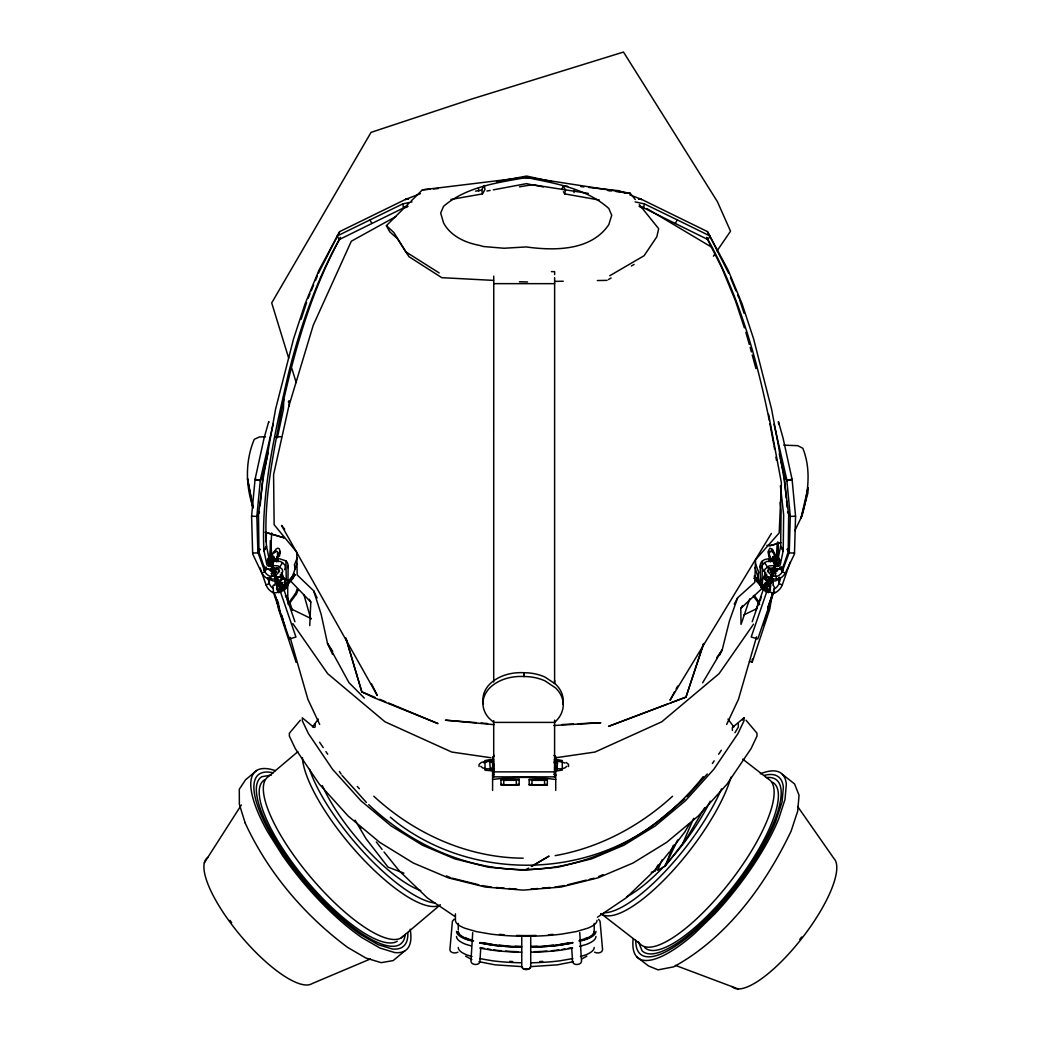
<?xml version="1.0" encoding="UTF-8"?>
<svg xmlns="http://www.w3.org/2000/svg" width="1041" height="1041" viewBox="0 0 1041 1041"><rect width="100%" height="100%" fill="white"/><g stroke="black" fill="none" stroke-linecap="round" stroke-linejoin="round"><path stroke-width="1.5" d="M493.707 768.271L493.707 766.137M493.707 765.629L493.707 763.17M493.707 681.985L493.746 276.138M554.606 773.333L554.606 772.448M554.606 770.496L554.606 767.126M554.632 277.648L554.606 683.56L554.606 680.463M554.632 274.642L554.632 271.636L551.431 271.636M268.916 581.958L268.929 578.939L269.307 583.585A11.269 11.074 -33.7 0 0 272.976 588.347M272.846 592.537A14.86 14.6 -33.7 0 1 266.548 586.044L266.041 584.951L269.307 583.585L269.385 577.599M270.166 555.608L270.361 540.643L271.883 555.191M275.11 585.042L275.162 580.553M283.659 590.741L287.16 587.358L287.837 584.834A7.157 7.027 -33.7 0 0 286.262 579.421L285.911 560.865L279.43 558.705M287.902 584.001L288.123 566.044M287.472 600.969L287.329 598.705L285.885 596.896M287.667 583.897L287.85 602.349M271.363 560.24L278.624 584.391L280.55 582.374M749.455 661.256L752.201 662.232L752.292 659.031M794.504 553.031L789.247 552.914L790.301 516.388L786.827 480.435L784.172 475.737L786.241 497.806M778.694 424.546L778.408 421.54L783.079 438.17L792.097 479.407L795.558 516.232L794.478 553.981L785.317 573.097A13.455 13.377 -26.5 0 1 778.278 579.16L772.097 579.004M774.218 558.457L773.775 563.324L775.727 560.136M775.805 560.201L768.557 584.365L766.605 582.374M309.75 625.615L310.804 602.062L309.216 599.226M279.6 553.461L279.535 551.183M774.309 572.108L774.335 571.769A11.542 1.171 -74.9 0 0 774.309 571.041L774.114 570.741M265.936 541.658L266.509 532.211M270.231 557L271.701 532.927M472.718 932.593L470.935 961.442C471.378 965.215 479.003 965.671 479.888 961.975L480.786 947.557M289.307 406.445L289.125 400.759L288.318 401.787M275.058 579.004L268.864 579.186A13.455 13.377 26.5 0 1 261.798 573.11L252.677 553.981L251.584 516.232L255.058 479.407L264.076 438.17L268.747 421.54L268.76 422.399M260.172 505.692L262.983 475.737L260.211 480.382L255.058 479.407L260.289 480.708L256.854 516.388L257.908 552.914L252.651 553.031M771.993 595.738L769.78 609.076L752.201 662.232M776.209 558.627L776.365 556.935A11.945 1.08 -73.7 0 0 776.17 556.701L777.796 542.257M776.82 571.522L777.172 568.295M275.253 559.459L274.863 560.344L273.171 557.521M768.778 551.183L768.713 553.461M770.561 557.521L770.626 559.915L771.732 558.796M772.136 559.225L772.409 561.685L774.14 558.431M260.289 480.708L262.983 475.737M530.715 966.503L529.479 968.546M492.588 757.978L494.228 755.376M270.283 579.681L272.716 571.925A10.228 10.176 26.5 0 1 268.266 568.659M767.412 584.157L766.54 586.356L764.615 586.421M771.29 570.312L771.719 568.061M774.192 558.679L774.673 556.701M574.007 192.585L574.554 189.67M287.915 567.696L288.058 566.877A7.157 7.027 -33.7 0 0 286.483 561.45L285.911 560.865M772.942 570.039L773.45 567.696M778.226 558.21L780.659 546.07L783.222 550.468L780.282 564.677A3.409 3.383 -26.5 0 1 778.082 566.317L776.872 566.07M562.127 189.501L562.934 185.519L565.497 189.93L564.69 193.899L599.408 200.041M769.312 420.525C756.638 357.987 738.967 295.722 707.958 239.573L643.585 207.862L644.392 203.893L635.127 201.902M773.203 556.323L772.995 557.208M279.17 583.246C282.618 569.518 290.725 585.888 280.94 587.605L280.211 587.215M284.727 583.272L284.844 580.292M274.004 571.041L274.551 571.483L276.516 569.362M765.291 579.29L766.762 574.346M776.052 559.277L775.857 561.659M773.879 589.271A11.269 11.074 33.7 0 0 778.993 583.572L780.464 577.599M277.322 437.871L283.438 409.087L283.829 399.289L283.022 400.317M277.544 556.271L277.518 552.524M757.262 578.21L758.746 572.446L755.506 563.662M764.836 579.382L765.942 575.582M284.727 569.661L285.208 567.488A5.465 5.439 26.5 0 0 284.648 564.703L280.615 561.489L274.824 561.112M754.283 578.536L766.436 592.628L751.212 637.027L757.796 638.927L773.515 593.084L774.426 587.189L773.177 585.042M756.547 636.871L738.446 699.357L726.67 724.432M769.364 582.908L770.665 578.406M770.9 583.376L772.201 578.874M771.446 583.311L772.76 578.796M754.322 575.738L764.562 587.488L766.644 587.306L764.927 587.879L765.291 586.825L767.842 591.223L767.49 592.277L768.427 592.55L770.548 587.189L770.861 581.151M783.561 565.497L788.206 551.886L788.662 514.761L784.172 479.537L778.213 444.403L771.537 408.97L753.58 338.78L742.155 304.063L728.206 270.27L707.464 231.609L641.829 199.482L629.74 194.823M763.547 578.328L764.94 573.656M768.661 561.19L769.598 558.08M763.899 578.627L765.76 572.433M769 561.593L770.379 556.935M770.47 561.958L771.394 558.861M771.017 572.277L772.734 571.028M772.76 571.522L769.793 567.852M770.691 582.687L776.716 562.543M273.145 424.168L260.211 480.382L262.774 475.984L265.533 464.351A29.955 0.768 -77.5 0 0 267.017 457.845M741.517 623.091L749.702 598.796M286.848 585.289L287.316 583.819M775.467 592.537A14.86 14.6 33.7 0 0 781.778 586.044L782.285 584.951L779.006 583.585L779.501 577.339M782.285 584.951L790.223 562.01M703.729 643.507L685.967 697.119L608.556 726.371L667.749 704.002M770.236 584.235L765.291 579.746M301.109 319.288L306.575 302.684M703.521 643.689L685.967 697.119L670.794 702.857M755.935 610.273L758.434 602.7M765.551 618.744L767.009 614.359M763.626 625.368L766.97 615.218M767.933 612.329L769.364 607.983M752.227 621.737L763.782 588.061M765.864 588.152L766.228 587.098L765.291 586.825M768.427 592.55L768.792 591.496L767.842 591.223M767.881 607.345L772.214 594.71L771.68 593.799M767.594 608.725L772.734 593.734M292.352 576.805L296.958 563.519M272.521 571.99L274.525 568.204M279.417 556.297L280.315 551.873L279.196 548.646L277.622 548.178L275.852 549.258L273.848 553.044L275.175 551.847M768.609 414.37L781.414 482.881L779.188 532.94L755.597 559.694L754.777 582.387L737.692 597.729L729.442 620.904L722.22 649.792L719.591 655.218M769.364 553.292L769.637 552.524M773.151 576.05L777.002 576.337A10.228 10.176 -26.5 0 0 781.921 572.42L789.273 552.329L787.23 548.984M277.348 585.107L276.555 588.907L278.376 592.004C284.922 592.602 283.972 577.352 277.986 583.988M277.817 585.484L277.309 589.479L278.65 591.067C283.946 591.548 283.165 579.199 278.324 584.587M775.181 560.253L776.274 558.041A11.945 1.08 -73.7 0 1 776.469 558.262L768.193 586.304L765.07 583.389M673.462 845.162L665.134 866.242L657.6 870.289L662.05 859.84M762.611 579.538L762.428 583.272M767.49 586.577L767.868 585.641M297.336 557.664L294.395 564.886L295.384 569.258M308.175 298.194L309.997 293.783M311.207 290.842L313.627 284.974M315.449 280.563L317.258 276.151M318.481 273.21L339.691 231.609L405.326 199.482L420.434 193.665M492.653 757.484L494.228 755.675M272.326 554.749C276.372 544.274 282.462 558.47 274.395 560.5M677.639 839.97L665.134 866.242L682.792 843.431L693.696 818.317M485.015 762.09L489.127 761.296A11.776 3.787 0 0 1 491.886 761.283L493.694 761.413M657.899 865.071L655.31 871.018L651.276 872.306M785.317 573.097L782.285 571.769L782.923 570.299L781.01 567.007M271.298 561.659L271.233 559.837M774.777 560.865L775.129 560.084M777.133 559.342L777.744 558.405A11.945 1.08 -73.7 0 1 777.939 558.64L769.351 586.786M274.538 585.432L273.497 585.042L272.859 586.135L273.64 593.084L279.938 592.043L294.291 574.216L281.265 589.766M273.64 593.084L289.359 638.927L295.943 637.027L280.719 592.628L292.872 578.536L295.058 574.801L294.265 574.268M794.83 530.728L802.012 515.815C808.024 493.902 811.564 469.946 802.806 448.242L797.679 445.665L783.808 445.171M775.649 557.416L776.17 556.701M340.329 237.986C311.649 289.905 295.423 347.382 282.501 404.949C273.913 451.69 263.243 498.782 266.496 546.616L263.933 551.014C260.966 491.261 275.045 432.34 288.253 374.487C299.912 327.72 315.891 281.89 339.197 239.573L340.472 237.374M274.837 552.042L275.397 551.001M273.51 570.989L276.151 568.23M734.256 604.17L737.692 597.729M264.375 570.403L266.184 567.033L264.219 570.299L265.26 572.42A10.228 10.176 26.5 0 0 270.166 576.311L274.004 576.05M674.607 691.758L670.014 700.281L771.381 533.434M676.13 688.921L677.665 686.071M774.985 560.683L774.387 561.294L774.894 556.558A11.945 1.08 -73.7 0 0 774.699 556.336L772.292 560.344L771.902 559.459M283.829 585.185L284.349 584.287M675.232 223.451L677.301 219.885L710.027 236.008L707.958 239.573L706.683 237.374M339.691 231.609L318.949 270.27L305 304.063L293.575 338.78L275.618 408.97L262.97 479.537L258.493 514.761L258.949 551.886L263.594 565.497M482.451 193.899L485.015 189.501L484.221 185.519L481.658 189.93L482.451 193.899L450.909 199.482M261.838 573.097L264.869 571.769L266.782 568.464M282.736 562.491L278.103 569.323L272.924 568.568M278.051 590.754L280.615 586.356L282.059 586.46M278.52 590.728L279.847 588.438M282.592 587.488L280.51 587.306L282.228 587.879L281.864 586.825L279.313 591.223L279.665 592.277L278.728 592.55L278.363 591.496L281.213 586.669L282.54 586.421M689.571 823.899L684.783 832.032L670.378 850.679M704.679 807.777L686.54 838.591L682.792 843.431M768.336 583.402L769.859 581.177M702.649 682.805L722.22 649.792L716.794 657.6M734.972 732.695L738.329 727.125L738.329 723.729M259.925 548.984L257.882 552.329L264.869 571.769M259.573 512.003L256.854 516.388L251.584 516.232M257.908 552.914L259.938 549.622M272.534 563.454C279.769 549.986 261.72 557.013 269.229 565.159L270.894 564.925M276.581 558.145L277.127 557.273M741.049 624.457L740.789 608.425L742.506 605.719M204.335 862.846L241.33 804.979M712.382 763.508L714.178 760.854M718.654 754.218L721.348 750.236M742.558 719.982L744.016 717.835L744.016 720.801L737.952 733.593L713.788 769.338L685.355 800.828L655.296 825.903L623.923 845.188L591.665 858.851L557.807 867.257L523.181 870.107L488.554 867.257L454.696 858.851L422.425 845.188L391.065 825.903L361.006 800.828L332.573 769.338L308.409 733.593L302.332 720.801L302.332 717.835L313.979 727.464M713.423 256.177L715.232 253.549M717.028 250.92L730.535 231.193L717.418 201.694L623.494 52.05L471.651 99.051L371.038 132.376L271.701 302.905L288.656 358.026M753.515 624.197L719.11 673.631L661.777 721.79L595.023 752.044L555.465 757.796M287.837 603.949L295.683 593.227L297.245 588.894L298.064 589.857L296.776 593.422L288.669 604.6M288.11 583.598L290.777 579.967M312.534 726.891L318.364 719.11M669.428 851.915L654.164 870.875A191.661 4.112 -43.7 0 0 631.666 892.514L626.083 897.915L597.43 917.225M761.413 596.181L760.216 600.826M768.818 584.587C763.99 579.199 763.209 591.548 768.505 591.067L769.846 589.479L769.338 585.484M280.888 580.175L282.866 578.692M300.289 720.255L289.372 733.202L289.372 736.13L295.28 748.596L319.236 784.016L348.084 815.988L379.692 842.338L413.316 863.015L448.346 877.849L485.275 887.023L523.181 890.133L561.086 887.023L598.015 877.849L633.045 863.015L666.669 842.338L698.277 815.988L727.125 784.016L751.082 748.596L756.989 736.13L756.989 733.202L746.059 720.255M707.281 773.997L686.852 796.729M703.248 776.625C660.046 831.291 593.877 869.391 523.181 869.69C465.548 869.248 410.193 844.017 368.709 804.641M271.571 563.558C279.248 552.953 263.334 556.232 269.541 564.222L270.881 564.04M271.063 573.591L276.776 571.977M274.251 571.067L277.205 567.892M277.361 567.852L274.421 571.028L276.138 572.277M278.142 583.754L281.864 579.746M283.009 582.387L278.949 586.304L270.686 558.262A11.945 1.08 73.7 0 1 270.881 558.041L270.79 556.935A11.945 1.08 73.7 0 1 270.985 556.701L271.22 556.922M768.883 558.705L764.536 559.564L761.843 561.463A7.157 7.027 33.7 0 0 760.255 566.877L760.411 567.696M493.551 280.393L441.787 277.674L408.983 256.685L397.207 238.402L389.75 231.857L386.406 225.637L408.892 203.268M411.143 201.03L422.386 189.852L526.486 177.165L630.169 193.223L635.257 199.56M636.949 957.004L648.439 965.918L658.068 969.861L673.631 966.855C727.112 937.538 765.187 885.305 791.095 831.173L797.692 811.121L799.046 795.22L794.543 783.925L782.416 774.374M740.789 608.425L761.57 588.894L755.011 567.449M295.045 574.788L293.002 577L292.222 576.415M771.68 571.86L772.903 571.561M771.875 572.043L772.969 571.769M256.633 770.47L245.52 779.852L239.287 789.247L239.365 804.316L245.116 822.845M297.843 751.706L268.578 776.443A104.555 31.503 49.8 0 0 310.921 877.446A104.555 31.503 49.8 0 0 403.453 935.976M401.358 937.746L440.382 904.772M405.027 950.732L393.16 960.596L381.175 962.652L365.898 958.032L347.655 947.414C303.972 914.961 267.498 871.864 244.83 822.26M684.783 799.007L656.533 822.624C581.529 879.398 471.898 879.398 396.881 822.624L390.362 817.198M566.798 766.345L564.951 767.868A12.882 12.726 0 0 1 554.879 767.868M744.016 717.835L732.383 727.464L732.383 730.366M772.331 561.112L766.54 561.489L762.506 564.703A5.465 5.439 -26.5 0 0 761.947 567.488L763.886 571.392M774.231 568.568L770.132 568.841L768.128 570.39A2.55 2.537 -26.5 0 0 767.868 571.691L771.537 575.439M672.551 796.235C639.747 826.32 599.2 847.881 555.204 855.624M754.152 577L754.92 576.415M754.126 578.315C755.076 577.026 758.03 580.852 756.599 581.32M277.804 586.786L269.528 560.969L266.496 546.07L263.933 550.468L266.873 564.677A3.409 3.383 26.5 0 0 269.072 566.317L270.283 566.07M608.412 279.561L611.106 277.973M631.366 266.028L634.06 264.44M770.887 568.607L772.89 568.516L775.22 572.16M525.9 869.703L528.633 868.103M531.352 866.502L549.062 856.118L531.613 866.333M609.727 275.774L644.08 255.735L656.806 236.841L658.667 228.682L639.33 204.622M457.91 952.19C455.398 953.517 450.219 953.283 449.881 949.743L452.406 921.311L454.149 919.19M278.181 571.028L279.626 570.221M275.618 575.439L279.287 571.691A2.55 2.537 26.5 0 0 279.027 570.39L278.103 569.323M277.153 578.21L280.719 575.803L282.645 571.886A5.465 5.439 26.5 0 0 282.085 569.102L278.051 565.888L272.261 565.51M396.114 216.424L351.324 241.213L313.237 325.273L288.747 406.563L273.588 474.618L274.134 524.729L296.776 552.224L297.166 574.944L313.679 590.833L317.102 597.989M581.854 958.904L586.864 956.172M766.944 587.215L766.215 587.605C756.43 585.888 764.536 569.518 767.985 583.246M412.028 201.902L402.763 203.893L337.128 236.008L339.197 239.573L406.51 206.482M763.365 578.21L769.104 576.662M744.016 614.828L756.82 608.647M775.467 592.524L774.023 593.188L773.515 590.754M494.384 774.283L492.588 775.064L493.707 774.842M370.401 958.969L312.04 983.628A81.901 24.672 49.8 0 1 238.91 933.647A81.901 24.672 49.8 0 1 208.031 857.277M598.562 876.548L603.051 874.648M525.185 177.712L527.813 177.777C555.933 183.476 586.76 188.72 608.816 208.486L611.731 215.292L608.816 224.609C591.028 251.05 554.332 250.816 526.199 246.938L504.052 248.252L483.427 246.522L479.042 245.273A67.171 44.594 -12.9 0 1 443.583 222.917L440.655 213.054L443.57 206.313C465.991 186.99 496.999 182.722 525.185 177.712L527.813 177.777M528.958 968.742L523.506 968.742M402.763 203.893L403.57 207.862L408.072 206.352M579.655 940.27L582.7 939.372M578.913 940.856L585.094 939.034A66.78 15.225 0 0 0 594.19 931.37L594.19 923.432M581.997 940.361L585.094 939.45A66.78 15.225 0 0 0 591.887 935.755M579.668 941.272L586.59 939.242A68.524 15.615 0 0 0 595.933 931.37M579.668 946.386L586.59 944.343A68.524 15.615 0 0 0 595.933 936.471M580.462 956.51L585.094 955.144A66.78 15.225 0 0 0 594.19 947.466M573.474 961.689L557.39 964.838L531.066 966.582M281.864 586.825L280.927 587.098L281.291 588.152M278.363 591.496L279.313 591.223M492.588 779.475C513.369 776.716 534.944 776.716 555.725 779.475M485.353 761.361L481.358 762.454L479.068 764.354L479.068 766.553M769.833 545.679L780.737 542.803L769.833 545.679L766.853 545.341M274.251 571.561L275.475 571.86M274.186 571.769L275.279 572.043M786.866 480.708L792.097 479.407L786.892 480.109L784.172 475.737M564.417 885.553L554.97 887.101M567.527 884.785L586.226 880.139M589.336 879.372L594.008 878.214M553.916 762.754L557.56 762.116L556.896 770.275A2.511 0.807 0 0 1 556.401 770.288L556.076 770.301M767.49 592.277L769.299 591.861L773.515 593.084M767.048 580.592L770.327 580.344M271.128 569.089L268.214 569.336A6.675 6.636 26.5 0 1 263.555 565.51M792.097 479.407L786.944 480.382L784.38 475.984L781.622 464.351A29.955 0.768 77.5 0 1 780.138 457.845M496.791 181.641L526.668 176.059L551.665 181.576M486.954 191.024L490.129 190.438M493.291 189.852L526.538 183.632L531.261 184.673M475.555 191.167L481.866 190.061M403.57 207.862L406.732 207.302M271.389 775.051L261.785 776.729A108.732 32.765 49.8 0 0 314.395 891.551A108.732 32.765 49.8 0 0 405.222 934.402M559.707 944.46L568.959 942.86M572.719 942.482L560.214 944.655A68.511 15.615 0 0 1 531.066 946.672M561.776 944.799L572.719 942.899M572.628 943.003L561.073 944.994A70.241 16.018 0 0 1 530.767 947.076M561.776 949.496L564.912 948.95M568.035 948.416L571.158 947.87M572.628 948.104L561.073 950.108A70.241 16.018 0 0 1 530.767 952.19M572.719 958.592L560.214 960.765A68.511 15.615 0 0 1 531.066 962.782M519.472 186.833L532.302 184.712L588.308 193.405M276.073 580.839L273.015 580.943A7.326 7.196 -33.7 0 1 269.372 578.054M490.116 760.451L491.001 760.451M556.297 760.451L557.182 760.451M769.299 591.861L767.217 592.043L757.041 580.318M422.386 189.852L430.323 189.176M433.498 188.915L438.261 188.512M531.131 889.066L537.481 888.546M542.257 888.155L550.208 887.492M766.254 586.46L767.751 586.356M554.163 759.826L555.413 759.761A11.776 3.787 0 0 1 558.171 759.761L562.27 760.568L562.27 770.106L556.232 770.991M554.163 761.361L555.413 761.283A11.776 3.787 0 0 1 558.171 761.296L562.27 762.09M553.851 725.525L600.839 722.727L578.197 723.794M770.379 571.977L776.092 573.591M562.01 724.549L573.344 724.015M277.986 580.344L280.224 580.397M795.558 516.232L790.301 516.388L787.582 512.003M527.54 281.955L519.433 281.76M555.126 281.395L563.246 281.239M597.326 280.55L607.059 280.354M274.941 436.843L281.395 436.778M562.999 704.184A38.322 27.964 0 0 0 555.686 684.223L545.003 677.066A39.441 28.771 0 0 0 524.157 672.733C512.185 672.044 499.576 675.128 490.532 683.338A36.747 26.806 0 0 0 483.453 704.132M523.974 676.52C512.055 675.882 499.524 678.979 490.532 687.138A36.747 26.806 0 0 0 488.932 718.121L493.707 722.402L554.606 722.402A38.322 27.964 0 0 0 555.686 688.023L545.003 680.866A39.441 28.771 0 0 0 524.157 676.533L523.974 672.72M285.312 595.79L286.9 596.181L288.123 599.356M493.733 283.646L554.632 283.659M265.481 436.908L259.495 436.908L254.29 439.315C245.09 460.968 245.572 485.913 253.249 507.943L247.498 478.626L252.586 506.863M491.157 768.765L494.41 768.765M494.41 770.301L490.832 770.288A2.511 0.807 0 0 1 490.35 770.275L489.738 762.116L493.369 762.754M494.189 770.991L485.015 770.223L485.015 760.568L489.127 759.761A11.776 3.787 0 0 1 491.886 759.761L493.694 759.878M493.707 771.862L554.606 771.862M493.707 776.859L554.606 776.859M500.968 779.917L519.134 779.917M529.192 779.917L547.345 779.917M503.766 780.321L516.336 780.321M531.977 780.321L544.56 780.321M500.968 784.485L504 784.485M516.102 784.485L519.134 784.485M529.192 784.485L532.211 784.485M544.326 784.485L547.345 784.485M521.398 966.582L495.074 964.838L478.99 961.689M279.209 576.662L285.689 578.835M476.231 722.649L445.47 720.19L493.955 724.666M481.085 723.027L487.565 723.547M523.181 858.187C467.591 857.836 414.292 833.659 373.81 796.235M491.378 887.101L481.944 885.553M496.154 887.492L504.104 888.155M508.867 888.546L516.817 889.196M774.894 565.51L769.104 565.888L765.07 569.102A5.465 5.439 -26.5 0 0 764.51 571.886L766.436 575.803L770.002 578.21M580.696 186.56L583.897 186.912M588.712 187.432L619.174 190.763L625.212 193.079M608.139 190.633L611.288 191.01M616.012 191.557L630.169 193.223M255.058 479.407L260.263 480.109M490.871 757.744L451.729 752.044L384.975 721.79L327.642 673.644L292.846 623.637M772.24 580.839L775.311 580.943A7.326 7.196 33.7 0 0 778.941 578.054M483.505 942.86L492.757 944.46M479.745 942.482L492.25 944.655A68.511 15.615 0 0 0 521.398 946.672M479.745 942.899L490.688 944.799M479.836 943.003L491.391 944.994A70.241 16.018 0 0 0 521.697 947.076M481.306 947.87L484.429 948.416M487.565 948.95L490.688 949.496M479.836 948.104L491.391 950.108A70.241 16.018 0 0 0 521.697 952.19M479.745 958.592L492.25 960.765A68.511 15.615 0 0 0 521.398 962.782M564.521 185.805L567.67 186.365M638.667 198.922L641.829 199.482L638.68 198.87M640.423 207.302L643.585 207.862L640.644 206.482M776.026 569.089L778.941 569.336A6.675 6.636 -26.5 0 0 783.6 565.51M554.606 774.842L555.725 775.064L554.606 773.866M532.302 184.712L543.363 186.899M278.819 583.402L276.294 581.151L277.856 591.861L279.665 592.277M452.354 878.214L478.821 884.785M469.764 939.372L472.809 940.27M473.551 940.856L467.37 939.034A66.78 15.225 0 0 1 458.274 931.37M470.467 940.361L467.37 939.45A66.78 15.225 0 0 1 460.59 935.755M472.796 941.272L465.874 939.242A68.524 15.615 0 0 1 456.531 931.37M471.417 945.983L465.874 944.343A68.524 15.615 0 0 1 456.531 936.471M472.002 956.51L467.37 955.144A66.78 15.225 0 0 1 458.274 947.466M403.869 873.165L388.02 867.114L365.977 838.656L355.085 820.178M772.76 560.5C764.693 558.47 770.782 544.274 774.829 554.749M776.274 564.04L777.614 564.222C783.821 556.141 767.711 553.122 775.584 563.558M776.261 564.925L777.926 565.159C785.578 555.269 765.929 551.236 775.415 564.326M639.083 206.352L643.585 207.862M764.289 578.692L766.267 580.175M675.375 965.358L738.173 988.95M375.254 697.457L361.8 691.849L345.677 637.691M379.731 699.318L385.704 701.803M388.696 703.052L438.001 723.599L373.459 697.47L361.8 691.849L346.393 639.421M446.303 875.923L450.792 877.823M553.929 774.283L555.725 775.064M272.859 592.524L274.304 593.188M290.986 608.816L310.934 618.497M644.392 203.893L677.301 219.885M283.516 578.705L284.544 579.538M272.534 556.375L272.456 556.336A11.945 1.08 73.7 0 0 272.261 556.558L272.768 561.294L270.946 558.627M281.213 586.669L279.743 584.157M465.6 956.172L471.872 959.594M767.529 570.221L768.974 571.028M598.653 919.346L600.058 921.311L602.583 949.743C602.245 953.283 597.066 953.517 594.554 952.19M646.851 208.551L711.445 247.068M439.185 272.937L405.847 251.857L393.901 232.559L386.406 225.637M454.878 916.457L427.344 897.915L421.761 892.514A191.661 4.112 43.7 0 0 399.263 870.875L383.999 851.915M771.98 551.847L773.307 553.044M554.241 755.245L555.673 757.197M554.241 755.545L555.178 756.326M522.985 968.546L521.749 966.503M292.248 577.742L293.015 578.315M289.775 580.748L290.556 581.32M742.727 759.136L770.483 780.659A104.555 31.503 -52.2 0 1 727.49 885.227A104.555 31.503 -52.2 0 1 640.306 944.07L601.204 913.738M277.856 591.861L278.728 592.55M295.11 594.086L295.943 594.736M771.55 549.57L772.266 550.155M566.2 762.454L568.503 764.354L568.503 766.553M480.773 766.345L482.621 767.868A12.882 12.726 0 0 0 492.679 767.868M364.311 698.082L348.969 682.623L327.499 643.364L321.135 614.255L313.679 590.833M290.829 581.242L310.804 602.062M769.82 568.347L771.784 570.468M769.663 568.308L771.615 570.429M357.271 786.476L359.34 788.753M342.047 775.441L366.432 802.455M769.052 569.323L764.406 562.491M764.263 585.536L765.2 586.63M762.819 589.284L760.841 586.33M769.169 583.988C763.183 577.352 762.233 592.602 768.778 592.004L770.431 590.039L769.806 585.107M284.648 529.205L281.551 525.471L377.31 695.518L371.585 683.963M376.322 841.974L382.086 849.43M727.984 719.11L733.827 726.891M754.113 595.309L759.566 602.713M753.294 595.959L759.657 604.6M797.666 806.528L833.919 858.487A81.901 24.672 -52.2 0 1 800.243 940.4A81.901 24.672 -52.2 0 1 731.953 986.491M319.626 742.272L323.217 747.581M325.898 751.563L327.694 754.218M339.353 771.472L341.149 774.114M332.717 651.354L327.499 643.364L332.586 654.399M770.574 558.145L769.26 554.215M787.217 549.622L789.247 552.914M563.415 191.7L564.69 193.899M779.722 567.358L782.285 571.769M766.54 586.356L769.104 590.754M765.942 586.669L768.505 591.067M764.562 587.488L765.89 589.766M369.854 219.885L371.923 223.451M762.806 584.287L763.326 585.185M271.428 560.136L273.171 563.389L272.937 558.431L274.746 561.685L275.019 559.225M275.423 558.796L276.529 559.915L276.594 557.521M780.971 567.033L782.78 570.403M707.464 231.609L728.674 273.21M772.916 551.001L773.476 552.042M774.608 569.245L775.805 571.99M319.691 724.432L307.915 699.357L290.088 637.3M706.813 237.986L721.738 267.589L735.532 301.005L744.38 327.863M555.478 756.456L555.725 757.653M730.496 277.622L735.948 290.842M737.77 295.254L738.98 298.194M270.126 559.59L269.411 558.405A11.945 1.08 73.7 0 0 269.216 558.64L269.255 559.733M638.354 941.611L641.998 950.667A108.732 32.765 -52.2 0 0 743.378 875.325A108.732 32.765 -52.2 0 0 766.41 777.575M303.855 594.528L310.895 619.174M766.775 581.086L767.152 582.088M768.896 556.297L768.011 551.873L769.846 548.217L772.461 549.258L774.777 554.554M260.172 567.97L266.041 584.951M283.373 588.061L294.928 621.737M277.101 599.551L278.65 604.04M274.941 594.71L279.274 607.345M274.928 595.231L279.561 608.725M289.879 602.7L292.378 610.273M281.317 614.359L282.762 618.744M278.949 607.983L280.38 612.329M281.343 615.218L284.7 625.368M739.591 299.665L744.055 313.25M745.85 332.339L749.312 344.389M291.948 368.748L296.178 382.528M774.01 424.168L786.892 480.109M277.557 558.08L278.494 561.19M282.215 573.656L283.607 578.328M276.763 556.935L278.155 561.593M281.395 572.433L283.256 578.627M275.761 558.861L276.685 561.958M280.393 574.346L281.851 579.29M270.439 562.543L276.451 582.687M277.218 576.909L279.834 585.914M276.659 576.818L278.402 582.843M750.145 347.421L751.381 351.949M752.214 354.968L755.935 368.579M283.712 578.679L283.868 579.356M267.849 577.599L269.307 583.585M274.863 567.696L275.384 570.039M773.892 553.213L774.14 554.437M769.911 423.713L773.814 444.481M774.075 446.069L774.621 449.244M775.961 457.194L776.495 460.369M276.971 601.438L278.546 609.076L296.125 662.232L296.034 659.031M478.366 188.109L478.821 191.037M776.872 579.681L774.439 571.925A10.228 10.176 -26.5 0 0 778.889 568.659M780.425 485.887L783.652 514.827L783.209 551.014L780.659 546.616L781.088 510.428L780.19 502.387M271.154 568.295L271.493 571.522M786.541 500.89L787.126 507.24M768.778 580.006L768.987 583.103M768.505 578.991L768.831 583.051M768.349 578.939L768.557 582.036M768.037 578.822L768.258 582.036M777.211 542.556L778.082 557M579.746 932.593L581.542 961.442C581.086 965.215 573.461 965.671 572.576 961.975L571.678 947.557M778.928 577.599L779.006 583.585M777.978 542.14L778.148 555.608M773.151 580.553L773.216 585.042M762.402 560.865L762.064 579.421A7.157 7.027 33.7 0 0 760.464 583.168M760.19 566.044L760.424 584.001M779.384 577.443L779.397 581.958M555.725 757.354L555.725 760.802M555.725 763.652L555.725 768.362M555.725 770.236L555.725 790.418M554.606 720.138L554.606 777.002M530.715 937.499L530.715 966.738C530.09 970.602 522.387 970.602 521.749 966.738L521.749 937.499M524.157 672.733L524.157 676.533M493.707 720.606L493.707 777.002M492.588 757.679L492.588 761.062M492.588 763.847L492.588 768.466M492.588 770.301L492.588 790.418M458.274 923.432L458.274 929.782M455.424 913.803L455.424 920.257A69.578 15.862 0 0 0 464.911 928.247L476.166 931.565L490.832 934.102A71.374 16.266 0 0 0 561.633 934.102L576.298 931.565L587.553 928.247A69.578 15.862 0 0 0 597.04 920.257M315.098 723.729L315.098 727.125M483.649 762.676A12.882 12.726 0 0 1 485.809 762.181M554.879 763.053A12.882 12.726 0 0 1 556.987 762.376M562.843 762.376A12.882 12.726 0 0 1 564.951 763.053M268.188 452.536A29.955 0.768 -77.5 0 1 267.316 456.531M779.839 456.531A29.955 0.768 77.5 0 1 779.254 453.863M542.725 961.377A64.243 14.652 0 0 1 539.798 961.533M512.666 961.533A64.243 14.652 0 0 1 509.739 961.377M468.242 938.93A65.804 15.003 0 0 1 465.067 937.525M553.474 945.176A67.496 15.381 0 0 1 548.568 945.618M537.351 946.282A67.496 15.381 0 0 1 530.988 946.451M521.476 946.451A67.496 15.381 0 0 1 515.113 946.282M503.896 945.618A67.496 15.381 0 0 1 498.99 945.176M587.397 937.525A65.804 15.003 0 0 1 584.222 938.93M552.979 934.363A68.511 15.615 0 0 1 548.438 934.753M535.907 935.443A68.511 15.615 0 0 1 516.557 935.443M504.026 934.753A68.511 15.615 0 0 1 499.485 934.363M594.19 931.773A66.78 15.225 0 0 1 593.162 934.441M560.214 945.072A68.511 15.615 0 0 1 552.979 945.879M549.96 946.152A68.511 15.615 0 0 1 537.507 946.907M514.957 946.907A68.511 15.615 0 0 1 502.504 946.152M499.485 945.879A68.511 15.615 0 0 1 492.25 945.072M459.302 934.441A66.78 15.225 0 0 1 458.274 931.773M558.809 949.939A68.511 15.615 0 0 1 551.483 950.719M546.902 951.097A68.511 15.615 0 0 1 534.293 951.708M518.171 951.708A68.511 15.615 0 0 1 505.562 951.097M500.981 950.719A68.511 15.615 0 0 1 493.655 949.939M721.517 788.883A104.555 31.503 -52.2 0 1 603.806 912.749M710.209 801.18A90.71 27.339 -52.2 0 1 664.861 865.422M663.755 866.58A90.71 27.339 -52.2 0 1 626.539 896.926M764.458 775.311A112.35 33.859 -52.2 0 1 783.352 787.217L782.09 801.908L775.896 820.959A112.35 33.859 -52.2 0 1 714.477 912.124L695.245 930.849A112.35 33.859 -52.2 0 1 635.791 940.231M772.565 782.272A104.555 31.503 -52.2 0 1 734.556 884.954A104.555 31.503 -52.2 0 1 644.561 947.362M731.016 777.224A104.555 31.503 -52.2 0 1 668.023 875.871A104.555 31.503 -52.2 0 1 600.956 913.673M801.674 937.017A69.63 20.989 -52.2 0 1 799.8 939.385M760.333 773.827A116.839 35.212 -52.2 0 1 786.332 784.094L785.018 799.384L778.577 819.189A116.839 35.212 -52.2 0 1 714.712 914.011L694.698 933.478A116.839 35.212 -52.2 0 1 633.188 938.709M435.06 903.067A104.555 31.503 49.8 0 1 365.69 854.427A104.555 31.503 49.8 0 1 309.554 769.351M420.72 890.576A90.71 27.339 49.8 0 1 322.346 785.643M407.838 932.97A112.35 33.859 49.8 0 1 392.275 948.976L378.156 944.694L360.824 934.662A112.35 33.859 49.8 0 1 284.414 855.637L270.1 832.93A112.35 33.859 49.8 0 1 273.276 772.825M360.928 828.298A84.672 25.518 49.8 0 1 358.95 825.851M397.246 941.22A104.555 31.503 49.8 0 1 303.894 877.433A104.555 31.503 49.8 0 1 264.466 779.917M439.146 905.423A104.555 31.503 49.8 0 1 360.134 855.988A104.555 31.503 49.8 0 1 302.384 757.627M231.701 922.716A69.63 20.989 49.8 0 1 229.996 920.335M410.154 929.236A116.839 35.212 49.8 0 1 394.695 952.541L380.017 948.078L361.982 937.655A116.839 35.212 49.8 0 1 282.514 855.468L267.641 831.85A116.839 35.212 49.8 0 1 275.318 770.6M807.998 487.748L807.933 492.913L800.958 518.353L807.998 487.748M408.475 198.87L405.326 199.482L408.488 198.922M519.134 779.254L500.968 779.254L500.968 785.135L519.134 785.135L519.134 779.254M547.345 779.254L529.192 779.254L529.192 785.135L547.345 785.135L547.345 779.254M516.336 779.67L503.766 779.67L503.766 784.732L516.336 784.732L516.336 779.67M544.56 779.67L531.977 779.67L531.977 784.732L544.56 784.732L544.56 779.67M283.92 537.781L265.338 532.25L283.92 537.781"/></g></svg>
